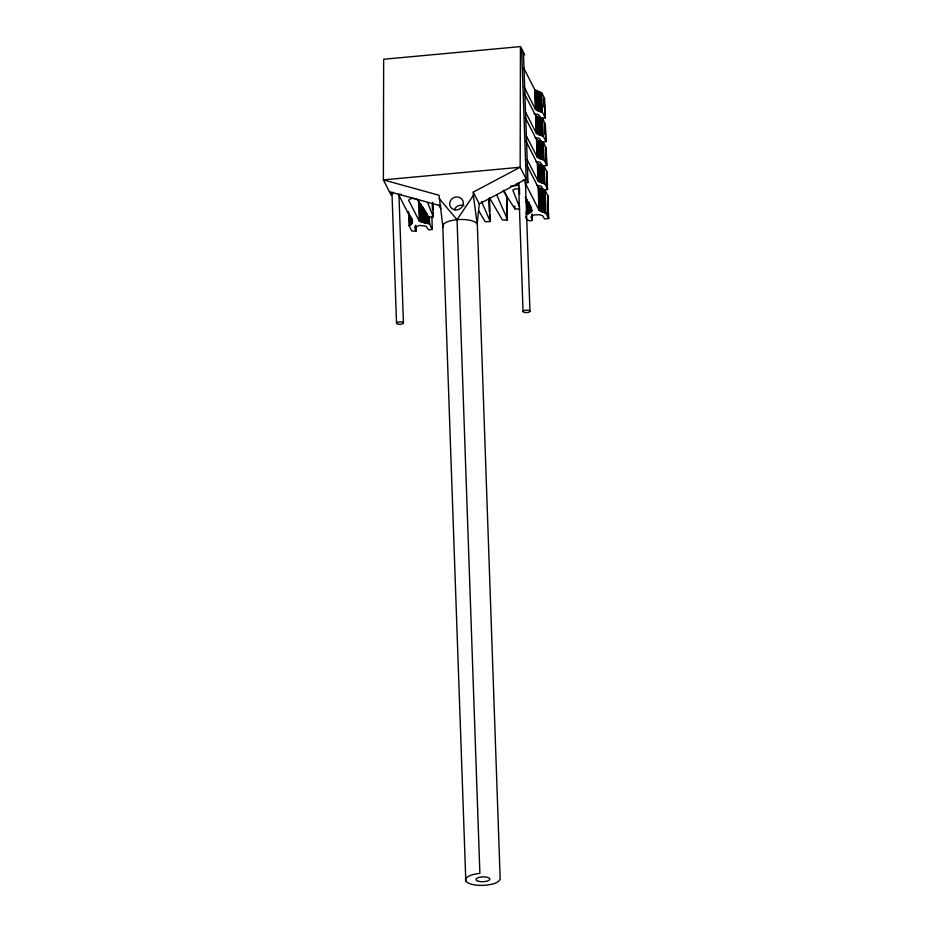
<?xml version="1.0" encoding="UTF-8"?>
<svg xmlns="http://www.w3.org/2000/svg" width="932" height="932" viewBox="0 0 932 932"><rect width="100%" height="100%" fill="white"/><g stroke="black" fill="none" stroke-linecap="round" stroke-linejoin="round"><path stroke-width="1.4" d="M391.207 195.231L383.378 179.888L383.658 59.252L520.44 46.6L520.149 167.247L527.99 182.59L525.112 182.858L538.976 210.05L545.919 213.125L548.622 218.438L544.591 218.973L542.832 215.875L539.372 214.686L534.304 214.896L530.89 216.981C536.226 222.958 524.425 221.373 525.939 216.084M429.396 216.76L429.652 223.866L432.099 229.528L428.662 229.843L425.784 226.103L419.691 225.404L414.833 227.117L415.858 231.031L411.851 231.078L409.136 225.765L411.688 223.82L412.457 221.746L398.581 194.602M544.16 106.959L544.428 98.105L541.713 92.792L534.77 89.728L523.551 67.745M534.176 113.774L538.533 114.543L541.073 118.154L545.022 117.793L544.428 98.105M545.138 134.732L545.337 124.119L542.622 118.807L535.679 115.743L524.262 93.375M535.003 137.621L539.36 138.39L541.911 142.002L545.861 141.641L545.337 124.119M545.616 148.468L546.164 147.967L543.449 142.654L536.517 139.59L525.089 117.222M535.83 161.469L540.199 162.238L542.739 165.849L546.688 165.488L546.164 147.967M536.669 185.317L541.026 186.085L543.577 189.709L547.34 189.511L547.002 171.814L544.288 166.502L537.345 163.438L525.928 141.07M547.34 189.511L547.002 171.814M548.214 214.511L547.83 195.662L545.115 190.361L538.183 187.285L526.755 164.929M416.79 199.005L429.104 217.471L433.194 216.678L432.669 202.209M489.358 211.797L489.335 198.295L490.022 221.536L485.211 221.758L478.57 210.492M503.863 190.186L506.728 196.687L507.09 220.15L502.383 219.929L489.521 197.852M465.802 880.868A17.37 6.081 -2 0 1 479.887 873.389L457.053 219.707L473.363 195.359L473.246 192.109L520.149 167.247L383.378 179.888L439.054 195.266L442.968 227.187A17.37 6.081 -2 0 1 459.313 219.544A17.37 6.081 -2 0 1 477.37 225.602L500.193 879.295C497.362 884.06 490.838 884.34 485.91 885.19A17.37 6.081 -2 0 1 465.802 880.868L442.77 225.602M526.137 211.867L526.231 214.721L532.137 210.69L525.205 197.13M473.363 195.359L477.172 224.03L479.269 203.91L526.184 179.049L521.64 48.965M519.648 209.094L514.942 208.873L503.105 190.652M398.407 194.567L401.319 194.345M516.479 183.651L519.357 183.383M510.62 186.097L519.171 185.305M416.185 198.691L411.024 198.446L408.589 200.17L419.295 221.117L429.652 223.866M519.648 188.812L515.326 188.812L512.833 190.128L519.567 207.125M524.029 86.874L535.457 109.242L542.389 112.306L545.103 117.618M525.497 111.968L536.284 133.09L543.228 136.154L545.942 141.466M526.335 135.816L537.123 156.937L544.055 160.001L546.769 165.314M527.163 159.663L537.95 180.785L544.894 183.849L547.608 189.161M389.401 191.689L440.906 205.914M439.158 198.516L457.053 219.707M438.809 205.133L440.952 208.803M520.44 46.6L524.658 54.86M473.246 192.109L479.269 203.91M496.651 194.73L507.544 219.684M481.553 201.545L490.162 221.292M427.508 202.395L433.194 216.678M506.728 196.687L507.346 218.507M547.83 195.662L548.622 218.438M544.346 98.279L545.022 117.793M545.255 124.294L545.861 141.641M546.082 148.141L546.688 165.488M546.921 171.989L547.527 189.336M547.748 195.848L548.552 218.612M544.16 98.443L544.498 108.205M544.742 115.172L544.836 117.956M545.069 124.469L545.418 134.581M545.896 148.316L546.35 161.318M545.663 149.912L546.07 161.469M546.595 176.649L547.049 189.662M547.527 203.281L547.923 214.663M541.713 92.792L542.389 112.306M542.622 118.807L543.228 136.154M543.449 142.654L544.055 160.001M544.288 166.502L544.894 183.849M545.115 190.361L545.919 213.125M540.921 92.606L541.597 112.12M541.83 118.62L542.436 135.967M542.657 142.48L543.263 159.815M543.496 166.327L544.102 183.674M544.323 190.175L545.127 212.939M540.164 92.408L540.84 111.922M541.073 118.422L541.678 135.769M541.9 142.281L542.506 159.617M542.739 166.129L543.344 183.476M543.566 189.977L544.358 212.741M539.43 92.198L540.117 111.712M540.339 118.213L540.944 135.559M541.177 142.06L541.783 159.407M542.005 165.919L542.61 183.255M542.843 189.767L543.636 212.531M538.743 91.965L539.43 111.479M539.651 117.991L540.257 135.338M540.49 141.839L541.096 159.186M541.317 165.686L541.923 183.033M542.156 189.534L542.948 212.298M538.102 91.732L538.778 111.246M539.011 117.747L539.616 135.093M539.838 141.594L540.443 158.941M540.677 165.442L541.282 182.788M541.504 189.289L542.296 212.065M537.484 91.476L538.172 110.99M538.393 117.49L538.999 134.837M539.232 141.338L539.838 158.685M540.059 165.197L540.665 182.532M540.898 189.045L541.69 211.809M536.925 91.208L537.601 110.722M537.834 117.222L538.44 134.569M538.661 141.082L539.267 158.417M539.5 164.929L540.106 182.276M540.327 188.777L541.119 211.541M536.401 90.928L537.077 110.442M537.31 116.954L537.915 134.29M538.137 140.802L538.743 158.149M538.976 164.649L539.581 181.996M539.803 188.497L540.607 211.261M535.923 90.649L536.599 110.162M536.832 116.663L537.438 134.01M537.659 140.511L538.265 157.858M538.498 164.358L539.104 181.705M539.325 188.206L540.129 210.97M535.492 90.346L536.168 109.859M536.401 116.36L537.007 133.707M537.228 140.208L537.834 157.555M538.067 164.067L538.673 181.402M538.894 187.915L539.698 210.679M535.108 90.043L535.784 109.557M536.017 116.057L536.622 133.404M536.844 139.905L537.449 157.252M537.682 163.752L538.288 181.099M538.51 187.6L539.313 210.364M534.77 89.728L535.457 109.242M535.679 115.743L536.284 133.09M536.517 139.59L537.123 156.937M537.345 163.438L537.95 180.785M538.183 187.285L538.976 210.05M532.184 214.244L532.382 219.929M532.102 214.418L532.3 220.115M531.916 214.581L532.114 220.278M531.415 207.219L531.566 211.482M531.683 216.166L531.834 220.43M531.042 207.603L531.193 211.879M530.506 205.145L530.762 212.263M530.017 205.529L530.273 212.647M529.376 203.06L529.726 213.02M523.446 52.507L527.99 182.59M528.735 201.999L529.131 213.381M528.083 202.349L528.479 213.731M527.279 199.844L527.78 214.069M526.487 198.749L527.023 214.395M525.415 181.297L529.958 311.381A3.472 1.212 -2 0 1 524.506 312.441A3.472 1.212 -2 0 1 525.031 310.321A3.472 1.212 -2 0 1 529.958 311.381M525.636 197.642L525.788 201.906M519.357 187.297L519.613 194.415M518.553 182.742L523.038 311.381M514.848 206.03L514.942 208.873M506.542 204.492L507.031 218.729M506.53 217.494L506.624 220.336M489.218 198.772L489.673 211.576M489.766 214.418L490.022 221.536M432.599 204.108L432.798 209.793M432.902 212.647L433.042 216.911M432.285 204.329L432.483 210.015M431.912 216.375L432.285 229.354M431.994 226.674L432.099 229.528M428.347 216.632L428.592 223.75M427.217 213.638L427.555 223.598M426.157 212.053L426.553 223.435M425.143 210.434L425.586 223.249M424.153 208.815L424.654 223.039M423.21 207.16L423.757 222.818M422.347 206.916L422.895 222.573M421.485 205.238L422.08 222.317M420.658 203.537L421.311 222.037M419.936 203.246L420.588 221.746M419.214 201.522L419.913 221.443M418.55 199.774L419.295 221.117M415.975 226.418L416.045 230.856M415.66 225.334L415.858 231.031M415.369 225.486L415.567 231.183M412.352 219.253L412.41 222.445M412.2 219.952L412.305 222.795M412.002 218.869L412.154 223.144M411.793 219.218L411.944 223.482M411.536 219.556L411.688 223.82M411.14 217.051L411.385 224.169M410.779 217.389L411.024 224.495M410.325 216.294L410.628 224.822M409.824 215.187L410.173 225.148M409.276 214.08L409.672 225.462M408.635 211.541L409.136 225.765M398.943 194.439L403.44 323.078A3.472 1.212 -2 0 1 397.987 324.138A3.472 1.212 -2 0 1 398.512 322.018A3.472 1.212 -2 0 1 403.44 323.078M391.976 192.994L396.519 323.078M454.676 209.001A6.943 6.419 -27.1 0 1 463.926 205.751M523.143 180.109A3.472 1.212 -2 0 1 525.229 181.612M392.78 193.856A3.472 1.212 -2 0 1 392.593 192.376M478.908 881.404A6.943 2.435 -2 0 0 489.813 879.295A6.943 2.435 -2 0 0 479.957 877.175A6.943 2.435 -2 0 0 478.908 881.404M454.933 209.886A6.943 6.419 -27.1 0 0 463.029 201.149A6.943 6.419 -27.1 0 0 451.496 199.285A6.943 6.419 -27.1 0 0 454.933 209.886"/></g></svg>
